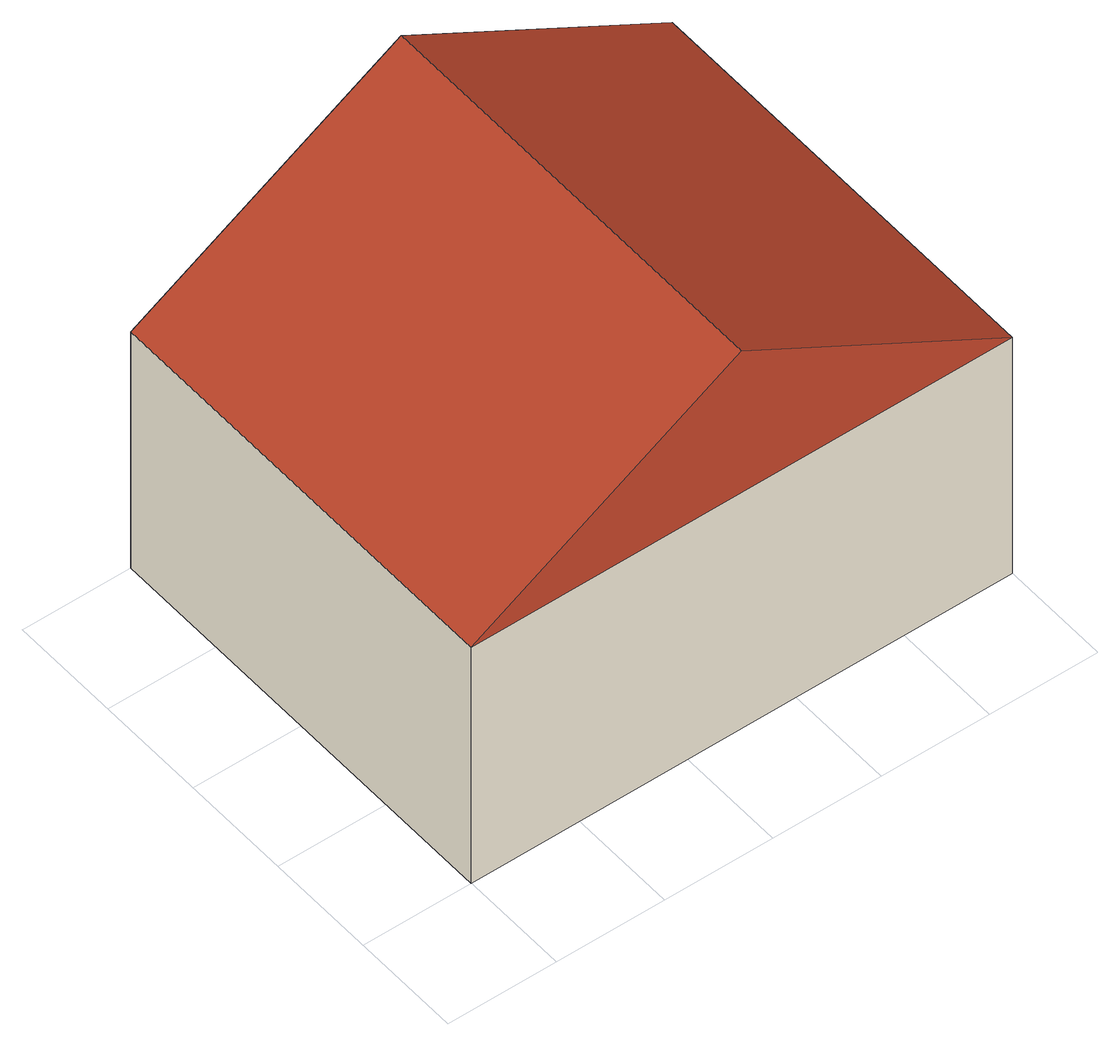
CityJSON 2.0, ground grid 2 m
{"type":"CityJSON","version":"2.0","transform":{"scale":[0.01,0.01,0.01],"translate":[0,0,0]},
"CityObjects":{
"building1":{"type":"Building","geometry":[{"type":"MultiSurface","lod":"2","boundaries":[[[0,1,2,3]],[[4,5,6]],[[6,7,8,4]],[[5,9,7,6]],[[7,8,3,2,9]],[[0,1,5,4]],[[1,2,9,5]],[[2,3,8,9]],[[3,0,4,8]]],"semantics":{"surfaces":[{"type":"GroundSurface"},{"type":"RoofSurface"},{"type":"WallSurface"}],"values":[0,1,1,1,1,2,2,2,2]}}]}
},
"vertices":[
[0,0,0],[1000,0,0],[1000,800,0],[0,800,0],[0,0,500],[1000,0,500],[500,0,800],[500,800,800],[0,800,500],[1000,800,500]
]}
